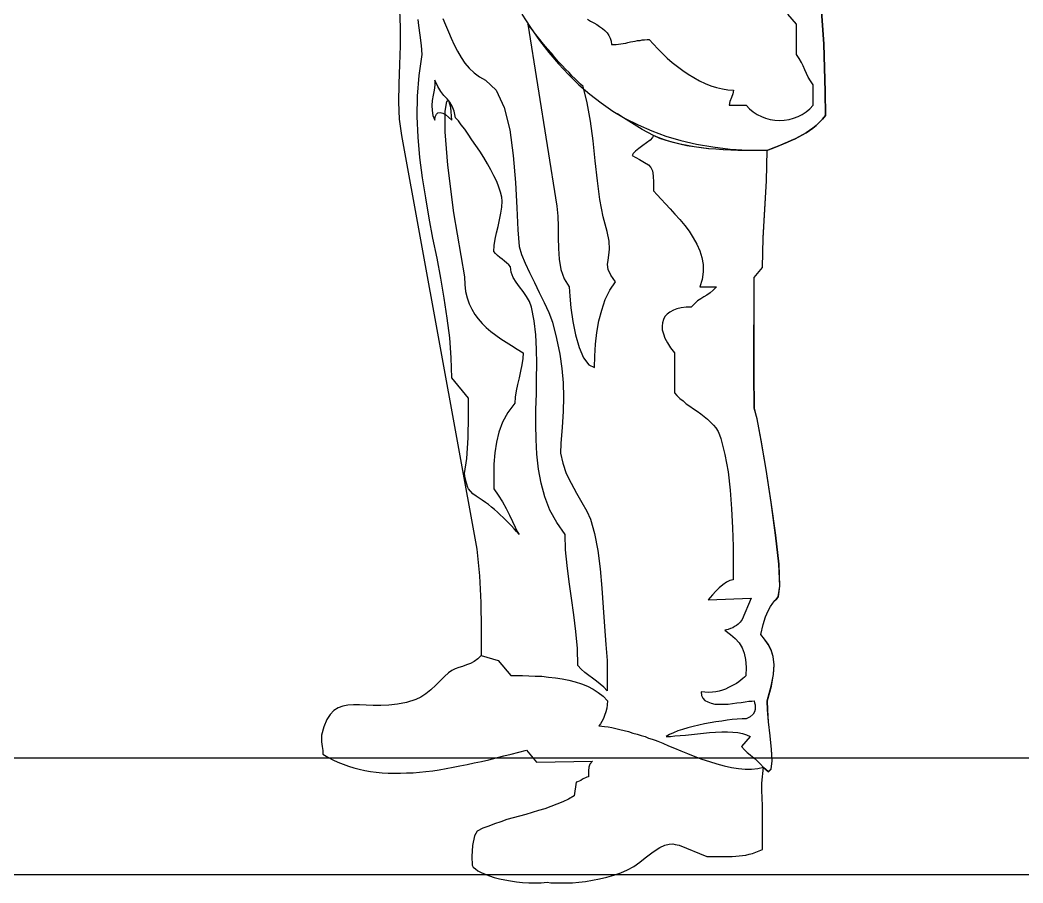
# Model space of a CAD drawing. Extents: x 500 to 638, y 181 to 267.
# Drawn here: x 622.702 to 623.562, y 203.068 to 203.808 of the extents above; entities that cross this region are included whole.
import ezdxf

# ---------------------------------------------------------------- set-up
doc = ezdxf.new("R2010")
doc.units = 0
doc.header["$LTSCALE"] = 7
doc.layers.add('ACESSÓRIO', color=2, linetype='CONTINUOUS')
doc.layers.add('ALVENARIA', color=7, linetype='CONTINUOUS')

msp = doc.modelspace()

# ---------------------------------------------------------------- linework, layer by layer
at = {"layer": 'ACESSÓRIO'}
for p, q in [((623.39015, 203.80776), (623.38879, 203.82779)), ((623.38879, 203.82779), (623.39015, 203.80776)), ((623.02782, 203.81689), (623.02841, 203.80192)), ((623.04435, 203.80348), (623.04377, 203.80873)), ((623.06477, 203.8097), (623.0671, 203.80406)), ((623.13265, 203.8132), (623.14004, 203.80172)), ((623.18886, 203.80892), (623.19158, 203.80737)), ((623.19158, 203.80737), (623.1943, 203.80581)), ((623.36818, 203.80464), (623.36078, 203.8132)), ((623.39151, 203.78753), (623.39015, 203.80776)), ((623.39015, 203.80776), (623.39151, 203.78753)), ((623.02841, 203.80192), (623.02821, 203.78616)), ((623.04552, 203.79531), (623.04435, 203.80348)), ((623.0671, 203.80406), (623.06964, 203.79823)), ((623.1379, 203.80484), (623.1626, 203.64866)), ((623.1412, 203.80036), (623.1379, 203.80484)), ((623.14004, 203.80172), (623.14782, 203.79083)), ((623.14471, 203.79589), (623.1412, 203.80036)), ((623.1943, 203.80581), (623.19683, 203.80445)), ((623.19683, 203.80445), (623.19936, 203.8027)), ((623.19936, 203.8027), (623.20169, 203.80114)), ((623.20169, 203.80114), (623.20383, 203.7992)), ((623.20383, 203.7992), (623.20578, 203.79725)), ((623.36818, 203.77858), (623.36818, 203.80464)), ((623.04668, 203.78636), (623.04552, 203.79531)), ((623.06964, 203.79823), (623.07216, 203.79259)), ((623.07216, 203.79259), (623.07469, 203.78694)), ((623.14802, 203.79161), (623.14471, 203.79589)), ((623.14782, 203.79083), (623.15579, 203.78052)), ((623.15132, 203.78753), (623.14802, 203.79161)), ((623.20578, 203.79725), (623.20733, 203.79511)), ((623.20733, 203.79511), (623.2085, 203.79278)), ((623.2085, 203.79278), (623.20928, 203.79005)), ((623.20928, 203.79005), (623.20947, 203.78714)), ((623.22776, 203.78986), (623.22989, 203.79025)), ((623.22989, 203.79025), (623.23184, 203.79064)), ((623.23184, 203.79064), (623.23398, 203.79083)), ((623.23398, 203.79083), (623.23592, 203.79122)), ((623.23592, 203.79122), (623.23787, 203.79141)), ((623.23787, 203.79141), (623.24001, 203.79161)), ((623.24001, 203.79161), (623.24195, 203.79161)), ((623.24195, 203.79161), (623.24545, 203.78753)), ((623.02821, 203.78616), (623.02763, 203.77002)), ((623.04727, 203.77858), (623.04668, 203.78636)), ((623.07469, 203.78694), (623.07741, 203.78149)), ((623.07741, 203.78149), (623.08052, 203.77624)), ((623.15463, 203.78345), (623.15132, 203.78753)), ((623.15794, 203.77975), (623.15463, 203.78345)), ((623.20947, 203.78714), (623.21141, 203.78714)), ((623.21141, 203.78714), (623.21356, 203.78733)), ((623.21356, 203.78733), (623.2155, 203.78753)), ((623.2155, 203.78753), (623.21764, 203.78792)), ((623.21764, 203.78792), (623.21959, 203.78811)), ((623.21959, 203.78811), (623.22172, 203.7885)), ((623.22172, 203.7885), (623.22367, 203.78889)), ((623.22367, 203.78889), (623.22581, 203.78947)), ((623.22581, 203.78947), (623.22776, 203.78986)), ((623.24545, 203.78753), (623.24915, 203.78345)), ((623.24915, 203.78345), (623.25324, 203.77955)), ((623.39229, 203.7673), (623.39151, 203.78753)), ((623.39151, 203.78753), (623.39229, 203.7673)), ((623.04455, 203.76069), (623.04727, 203.77858)), ((623.08052, 203.77624), (623.08383, 203.77138)), ((623.15579, 203.78052), (623.16396, 203.7706)), ((623.16104, 203.77605), (623.15794, 203.77975)), ((623.16416, 203.77255), (623.16104, 203.77605)), ((623.25324, 203.77955), (623.25732, 203.77566)), ((623.25732, 203.77566), (623.26159, 203.77197)), ((623.37051, 203.77527), (623.36818, 203.77858)), ((623.37246, 203.77197), (623.37051, 203.77527)), ((623.02763, 203.77002), (623.02704, 203.75369)), ((623.08383, 203.77138), (623.08753, 203.76691)), ((623.08753, 203.76691), (623.09161, 203.76302)), ((623.16396, 203.7706), (623.17252, 203.76146)), ((623.16727, 203.76925), (623.16416, 203.77255)), ((623.17018, 203.76613), (623.16727, 203.76925)), ((623.17311, 203.76322), (623.17018, 203.76613)), ((623.26159, 203.77197), (623.26607, 203.76828)), ((623.26607, 203.76828), (623.27073, 203.76497)), ((623.27073, 203.76497), (623.2754, 203.76185)), ((623.37401, 203.76886), (623.37246, 203.77197)), ((623.37537, 203.76555), (623.37401, 203.76886)), ((623.37673, 203.76244), (623.37537, 203.76555)), ((623.39288, 203.74688), (623.39229, 203.7673)), ((623.39229, 203.7673), (623.39288, 203.74688)), ((623.04319, 203.74299), (623.04455, 203.76069)), ((623.05816, 203.75679), (623.05797, 203.75252)), ((623.06049, 203.75115), (623.05816, 203.75679)), ((623.09161, 203.76302), (623.09628, 203.75952)), ((623.09628, 203.75952), (623.10133, 203.75679)), ((623.10133, 203.75679), (623.11067, 203.74824)), ((623.17252, 203.76146), (623.18146, 203.75272)), ((623.17563, 203.7603), (623.17311, 203.76322)), ((623.17836, 203.75777), (623.17563, 203.7603)), ((623.18069, 203.75543), (623.17836, 203.75777)), ((623.2754, 203.76185), (623.28007, 203.75894)), ((623.28007, 203.75894), (623.28493, 203.75621)), ((623.28493, 203.75621), (623.2898, 203.75388)), ((623.37829, 203.75913), (623.37673, 203.76244)), ((623.38023, 203.75602), (623.37829, 203.75913)), ((623.38257, 203.75272), (623.38023, 203.75602)), ((623.02704, 203.75369), (623.02684, 203.73794)), ((623.05738, 203.74824), (623.0566, 203.74377)), ((623.05797, 203.75252), (623.05738, 203.74824)), ((623.06322, 203.74707), (623.06049, 203.75115)), ((623.06574, 203.74357), (623.06322, 203.74707)), ((623.11067, 203.74824), (623.11748, 203.73327)), ((623.18303, 203.7533), (623.18069, 203.75543)), ((623.18146, 203.75272), (623.1908, 203.74455)), ((623.18516, 203.75135), (623.18303, 203.7533)), ((623.18516, 203.75135), (623.18516, 203.75135)), ((623.18866, 203.73735), (623.18516, 203.75135)), ((623.2898, 203.75388), (623.29466, 203.75193)), ((623.29466, 203.75193), (623.29952, 203.75038)), ((623.29952, 203.75038), (623.30458, 203.74921)), ((623.30458, 203.74921), (623.30925, 203.74844)), ((623.30925, 203.74844), (623.31411, 203.74824)), ((623.31411, 203.74824), (623.31353, 203.74493)), ((623.38257, 203.73521), (623.38257, 203.75272)), ((623.04299, 203.72548), (623.04319, 203.74299)), ((623.05582, 203.73929), (623.05544, 203.73501)), ((623.0566, 203.74377), (623.05582, 203.73929)), ((623.06847, 203.74065), (623.06574, 203.74357)), ((623.06789, 203.73852), (623.06652, 203.73015)), ((623.07002, 203.7391), (623.06789, 203.73852)), ((623.0708, 203.73774), (623.06847, 203.74065)), ((623.07177, 203.73327), (623.07002, 203.7391)), ((623.1908, 203.74455), (623.20052, 203.73715)), ((623.31099, 203.73852), (623.31041, 203.73521)), ((623.31236, 203.74182), (623.31099, 203.73852)), ((623.31353, 203.74493), (623.31236, 203.74182)), ((623.39307, 203.72626), (623.39288, 203.74688)), ((623.39288, 203.74688), (623.39307, 203.72626)), ((623.02684, 203.73794), (623.02743, 203.72315)), ((623.05544, 203.73501), (623.05563, 203.73073)), ((623.05563, 203.73073), (623.05641, 203.72645)), ((623.06652, 203.73015), (623.06652, 203.71245)), ((623.07294, 203.73443), (623.0708, 203.73774)), ((623.07255, 203.72237), (623.07177, 203.73327)), ((623.07469, 203.73015), (623.07294, 203.73443)), ((623.07586, 203.72451), (623.07469, 203.73015)), ((623.11748, 203.73327), (623.12234, 203.71401)), ((623.19138, 203.72159), (623.18866, 203.73735)), ((623.20052, 203.73715), (623.21064, 203.73015)), ((623.21064, 203.73015), (623.22133, 203.72393)), ((623.31041, 203.73521), (623.325, 203.73521)), ((623.325, 203.73521), (623.32792, 203.7321)), ((623.32792, 203.7321), (623.33103, 203.72957)), ((623.37653, 203.72957), (623.37965, 203.7321)), ((623.37965, 203.7321), (623.38257, 203.73521)), ((623.02743, 203.72315), (623.02938, 203.70934)), ((623.04377, 203.70779), (623.04299, 203.72548)), ((623.05641, 203.72645), (623.05816, 203.72237)), ((623.05816, 203.72237), (623.05836, 203.72529)), ((623.05836, 203.72529), (623.05933, 203.72743)), ((623.05933, 203.72743), (623.06069, 203.7286)), ((623.06069, 203.7286), (623.06263, 203.72899)), ((623.06263, 203.72899), (623.06497, 203.72841)), ((623.06497, 203.72841), (623.0673, 203.72723)), ((623.0673, 203.72723), (623.06983, 203.7251)), ((623.06983, 203.7251), (623.07255, 203.72237)), ((623.0782, 203.72179), (623.07586, 203.72451)), ((623.08072, 203.71849), (623.0782, 203.72179)), ((623.19372, 203.70467), (623.19138, 203.72159)), ((623.21472, 203.72782), (623.21472, 203.72782)), ((623.21745, 203.72587), (623.21472, 203.72782)), ((623.22658, 203.72004), (623.21745, 203.72587)), ((623.22133, 203.72393), (623.23242, 203.71829)), ((623.33103, 203.72957), (623.33434, 203.72723)), ((623.33434, 203.72723), (623.33803, 203.72548)), ((623.33803, 203.72548), (623.34172, 203.72412)), ((623.34172, 203.72412), (623.34561, 203.72296)), ((623.34561, 203.72296), (623.3497, 203.72237)), ((623.3497, 203.72237), (623.35379, 203.72218)), ((623.35379, 203.72218), (623.35768, 203.72237)), ((623.35768, 203.72237), (623.36175, 203.72296)), ((623.36175, 203.72296), (623.36565, 203.72412)), ((623.36565, 203.72412), (623.36954, 203.72548)), ((623.36954, 203.72548), (623.37304, 203.72723)), ((623.37304, 203.72723), (623.37653, 203.72957)), ((623.38763, 203.72043), (623.39035, 203.72315)), ((623.39035, 203.72315), (623.38763, 203.72043)), ((623.39035, 203.72315), (623.39307, 203.72626)), ((623.39307, 203.72626), (623.39035, 203.72315)), ((623.08364, 203.71459), (623.08072, 203.71849)), ((623.08675, 203.71031), (623.08364, 203.71459)), ((623.12234, 203.71401), (623.12526, 203.69203)), ((623.23592, 203.7144), (623.22658, 203.72004)), ((623.23242, 203.71829), (623.24409, 203.71324)), ((623.24565, 203.70934), (623.23592, 203.7144)), ((623.24409, 203.71324), (623.25615, 203.70876)), ((623.37634, 203.71148), (623.37926, 203.71343)), ((623.37926, 203.71343), (623.37634, 203.71148)), ((623.37926, 203.71343), (623.38218, 203.71556)), ((623.38218, 203.71556), (623.37926, 203.71343)), ((623.38218, 203.71556), (623.3849, 203.7179)), ((623.3849, 203.7179), (623.38218, 203.71556)), ((623.3849, 203.7179), (623.38763, 203.72043)), ((623.38763, 203.72043), (623.3849, 203.7179)), ((623.02938, 203.70934), (623.09414, 203.3544)), ((623.04513, 203.69048), (623.04377, 203.70779)), ((623.06652, 203.71245), (623.06886, 203.68367)), ((623.08986, 203.70565), (623.08675, 203.71031)), ((623.09317, 203.70078), (623.08986, 203.70565)), ((623.19547, 203.68756), (623.19372, 203.70467)), ((623.24254, 203.70526), (623.23962, 203.70293)), ((623.24468, 203.7074), (623.24254, 203.70526)), ((623.24545, 203.70915), (623.24468, 203.7074)), ((623.2509, 203.70681), (623.24545, 203.70915)), ((623.25109, 203.70701), (623.24565, 203.70934)), ((623.25654, 203.70487), (623.2509, 203.70681)), ((623.25673, 203.70506), (623.25109, 203.70701)), ((623.25615, 203.70876), (623.26899, 203.70506)), ((623.26237, 203.70312), (623.25654, 203.70487)), ((623.26257, 203.70332), (623.25673, 203.70506)), ((623.26899, 203.70506), (623.28241, 203.70195)), ((623.36039, 203.70351), (623.3637, 203.70487)), ((623.3637, 203.70487), (623.36059, 203.70351)), ((623.3637, 203.70487), (623.36701, 203.70642)), ((623.36701, 203.70642), (623.3637, 203.70487)), ((623.36701, 203.70642), (623.37012, 203.70798)), ((623.37012, 203.70798), (623.36701, 203.70642)), ((623.37012, 203.70798), (623.37324, 203.70973)), ((623.37324, 203.70973), (623.37012, 203.70798)), ((623.37324, 203.70973), (623.37634, 203.71148)), ((623.37634, 203.71148), (623.37324, 203.70973)), ((623.09667, 203.69573), (623.09317, 203.70078)), ((623.09997, 203.69048), (623.09667, 203.69573)), ((623.23009, 203.69592), (623.22815, 203.69379)), ((623.23301, 203.69807), (623.23009, 203.69592)), ((623.23631, 203.70059), (623.23301, 203.69807)), ((623.23962, 203.70293), (623.23631, 203.70059)), ((623.26821, 203.70175), (623.26237, 203.70312)), ((623.26841, 203.70175), (623.26257, 203.70332)), ((623.27424, 203.70039), (623.26821, 203.70175)), ((623.27443, 203.70059), (623.26841, 203.70175)), ((623.28046, 203.69942), (623.27424, 203.70039)), ((623.28046, 203.69942), (623.27443, 203.70059)), ((623.28649, 203.69865), (623.28046, 203.69942)), ((623.28668, 203.69865), (623.28046, 203.69942)), ((623.28241, 203.70195), (623.29641, 203.69942)), ((623.29272, 203.69787), (623.28649, 203.69865)), ((623.29291, 203.69787), (623.28668, 203.69865)), ((623.29913, 203.69748), (623.29272, 203.69787)), ((623.29913, 203.69748), (623.29291, 203.69787)), ((623.29641, 203.69942), (623.31119, 203.69767)), ((623.30535, 203.69689), (623.29913, 203.69748)), ((623.30555, 203.69709), (623.29913, 203.69748)), ((623.31177, 203.6967), (623.30535, 203.69689)), ((623.31177, 203.6967), (623.30555, 203.69709)), ((623.31119, 203.69767), (623.32655, 203.6967)), ((623.318, 203.6965), (623.31177, 203.6967)), ((623.31819, 203.6965), (623.31177, 203.6967)), ((623.32422, 203.69631), (623.318, 203.6965)), ((623.32442, 203.69631), (623.31819, 203.6965)), ((623.33064, 203.69631), (623.32422, 203.69631)), ((623.33064, 203.69631), (623.32442, 203.69631)), ((623.32655, 203.6967), (623.3427, 203.69631)), ((623.33666, 203.69631), (623.33064, 203.69631)), ((623.33686, 203.69631), (623.33064, 203.69631)), ((623.3429, 203.69631), (623.33666, 203.69631)), ((623.3429, 203.69631), (623.33686, 203.69631)), ((623.34231, 203.67044), (623.3429, 203.69631)), ((623.34231, 203.67044), (623.3429, 203.69631)), ((623.34231, 203.67044), (623.3429, 203.69631)), ((623.3427, 203.69631), (623.34639, 203.69787)), ((623.34658, 203.69787), (623.3429, 203.69631)), ((623.3429, 203.69631), (623.3429, 203.69631)), ((623.3429, 203.69631), (623.3429, 203.69631)), ((623.3429, 203.69631), (623.3429, 203.69631)), ((623.34639, 203.69787), (623.35009, 203.69923)), ((623.35009, 203.69923), (623.34658, 203.69787)), ((623.35009, 203.69923), (623.35359, 203.70059)), ((623.35379, 203.70059), (623.35009, 203.69923)), ((623.35359, 203.70059), (623.35709, 203.70214)), ((623.35709, 203.70214), (623.35379, 203.70059)), ((623.35709, 203.70214), (623.36039, 203.70351)), ((623.36059, 203.70351), (623.35709, 203.70214)), ((623.04746, 203.67298), (623.04513, 203.69048)), ((623.10309, 203.68503), (623.09997, 203.69048)), ((623.12526, 203.69203), (623.1272, 203.66908)), ((623.19741, 203.67044), (623.19547, 203.68756)), ((623.22815, 203.69379), (623.22737, 203.69203)), ((623.22737, 203.69203), (623.2334, 203.68873)), ((623.2334, 203.68873), (623.23787, 203.6862)), ((623.06886, 203.68367), (623.07411, 203.64283)), ((623.106, 203.67978), (623.10309, 203.68503)), ((623.10873, 203.67472), (623.106, 203.67978)), ((623.23787, 203.6862), (623.24117, 203.68406)), ((623.24117, 203.68406), (623.24332, 203.68172)), ((623.24332, 203.68172), (623.24468, 203.67881)), ((623.24468, 203.67881), (623.24526, 203.67472)), ((623.05019, 203.65566), (623.04746, 203.67298)), ((623.11106, 203.66967), (623.10873, 203.67472)), ((623.11301, 203.665), (623.11106, 203.66967)), ((623.19955, 203.6543), (623.19741, 203.67044)), ((623.24526, 203.67472), (623.24565, 203.66908)), ((623.34094, 203.64574), (623.34231, 203.67044)), ((623.34094, 203.64594), (623.34231, 203.67044)), ((623.34094, 203.64594), (623.34231, 203.67044)), ((623.11437, 203.66052), (623.11301, 203.665)), ((623.1272, 203.66908), (623.12837, 203.6473)), ((623.24565, 203.66908), (623.24565, 203.66169)), ((623.24565, 203.66169), (623.24857, 203.65839)), ((623.0533, 203.63836), (623.05019, 203.65566)), ((623.11534, 203.65644), (623.11437, 203.66052)), ((623.11573, 203.65294), (623.11534, 203.65644)), ((623.11534, 203.64789), (623.11573, 203.65294)), ((623.20228, 203.63952), (623.19955, 203.6543)), ((623.24857, 203.65839), (623.25206, 203.65469)), ((623.25206, 203.65469), (623.25576, 203.65061)), ((623.11456, 203.64263), (623.11534, 203.64789)), ((623.12837, 203.6473), (623.12915, 203.62844)), ((623.1626, 203.64866), (623.16338, 203.6401)), ((623.25576, 203.65061), (623.25984, 203.64632)), ((623.25984, 203.64632), (623.26393, 203.64185)), ((623.33959, 203.62143), (623.34094, 203.64594)), ((623.33959, 203.62143), (623.34094, 203.64594)), ((623.33959, 203.62124), (623.34094, 203.64574)), ((623.05641, 203.62124), (623.0533, 203.63836)), ((623.07411, 203.64283), (623.08345, 203.58798)), ((623.11223, 203.63135), (623.1134, 203.63699)), ((623.1134, 203.63699), (623.11456, 203.64263)), ((623.16338, 203.6401), (623.16377, 203.63116)), ((623.20578, 203.62688), (623.20228, 203.63952)), ((623.26393, 203.64185), (623.26821, 203.63719)), ((623.26821, 203.63719), (623.27229, 203.63213)), ((623.11086, 203.62571), (623.11223, 203.63135)), ((623.12915, 203.62844), (623.13031, 203.61404)), ((623.16377, 203.63116), (623.16377, 203.62182)), ((623.20753, 203.61852), (623.20578, 203.62688)), ((623.27229, 203.63213), (623.27618, 203.62707)), ((623.27618, 203.62707), (623.27968, 203.62162)), ((623.05991, 203.60393), (623.05641, 203.62124)), ((623.10892, 203.61482), (623.1097, 203.62027)), ((623.1097, 203.62027), (623.11086, 203.62571)), ((623.16377, 203.62182), (623.16396, 203.61229)), ((623.20772, 203.6119), (623.20753, 203.61852)), ((623.27968, 203.62162), (623.2828, 203.61618)), ((623.339, 203.59615), (623.33959, 203.62143)), ((623.339, 203.59615), (623.33959, 203.62143)), ((623.339, 203.59615), (623.33959, 203.62124)), ((623.10854, 203.60976), (623.10892, 203.61482)), ((623.11009, 203.60802), (623.10854, 203.60976)), ((623.13031, 203.61404), (623.13226, 203.60723)), ((623.16396, 203.61229), (623.16455, 203.60315)), ((623.20733, 203.60665), (623.20772, 203.6119)), ((623.2828, 203.61618), (623.28513, 203.61035)), ((623.28513, 203.61035), (623.28707, 203.60451)), ((623.06303, 203.58681), (623.05991, 203.60393)), ((623.11184, 203.60645), (623.11009, 203.60802)), ((623.11379, 203.60471), (623.11184, 203.60645)), ((623.11573, 203.60315), (623.11379, 203.60471)), ((623.11768, 203.60159), (623.11573, 203.60315)), ((623.11962, 203.60004), (623.11768, 203.60159)), ((623.13226, 203.60723), (623.13537, 203.59965)), ((623.16455, 203.60315), (623.1661, 203.5944)), ((623.20616, 203.59849), (623.20655, 203.60237)), ((623.20655, 203.60237), (623.20733, 203.60665)), ((623.28707, 203.60451), (623.28805, 203.59849)), ((623.12137, 203.59829), (623.11962, 203.60004)), ((623.12293, 203.59673), (623.12137, 203.59829)), ((623.12351, 203.59206), (623.12293, 203.59673)), ((623.13537, 203.59965), (623.13907, 203.59167)), ((623.1661, 203.5944), (623.16883, 203.58642)), ((623.20675, 203.59421), (623.20616, 203.59849)), ((623.20889, 203.58954), (623.20675, 203.59421)), ((623.28824, 203.59226), (623.28727, 203.58584)), ((623.28805, 203.59849), (623.28824, 203.59226)), ((623.332, 203.5874), (623.339, 203.59615)), ((623.332, 203.5874), (623.339, 203.59615)), ((623.332, 203.5874), (623.339, 203.59615)), ((623.06613, 203.5697), (623.06303, 203.58681)), ((623.08345, 203.58798), (623.08364, 203.58156)), ((623.12526, 203.58759), (623.12351, 203.59206)), ((623.12779, 203.58351), (623.12526, 203.58759)), ((623.13907, 203.59167), (623.14335, 203.58332)), ((623.16883, 203.58642), (623.1733, 203.57942)), ((623.20811, 203.5767), (623.21298, 203.5837)), ((623.21298, 203.5837), (623.20889, 203.58954)), ((623.28727, 203.58584), (623.28513, 203.57942)), ((623.3318, 203.56094), (623.332, 203.5874)), ((623.3318, 203.56114), (623.332, 203.5874)), ((623.3318, 203.56114), (623.332, 203.5874)), ((623.08364, 203.58156), (623.08442, 203.57553)), ((623.08442, 203.57553), (623.08578, 203.57009)), ((623.1307, 203.57942), (623.12779, 203.58351)), ((623.13382, 203.57534), (623.1307, 203.57942)), ((623.13673, 203.57106), (623.13382, 203.57534)), ((623.14335, 203.58332), (623.14763, 203.57456)), ((623.1733, 203.57942), (623.17369, 203.57145)), ((623.20422, 203.56853), (623.20811, 203.5767)), ((623.28513, 203.57942), (623.29952, 203.57942)), ((623.2968, 203.5765), (623.29408, 203.57437)), ((623.29952, 203.57942), (623.2968, 203.5765)), ((623.06866, 203.55258), (623.06613, 203.5697)), ((623.08578, 203.57009), (623.08753, 203.56503)), ((623.13926, 203.56678), (623.13673, 203.57106)), ((623.14101, 203.56211), (623.13926, 203.56678)), ((623.14763, 203.57456), (623.1519, 203.566)), ((623.17369, 203.57145), (623.17466, 203.56133)), ((623.20111, 203.55959), (623.20422, 203.56853)), ((623.28338, 203.56736), (623.28065, 203.56503)), ((623.2861, 203.56912), (623.28338, 203.56736)), ((623.28883, 203.57086), (623.2861, 203.56912)), ((623.29135, 203.57242), (623.28883, 203.57086)), ((623.29408, 203.57437), (623.29135, 203.57242)), ((623.08753, 203.56503), (623.08967, 203.56036)), ((623.08967, 203.56036), (623.09239, 203.55589)), ((623.14315, 203.55044), (623.14101, 203.56211)), ((623.1519, 203.566), (623.15579, 203.55745)), ((623.17466, 203.56133), (623.17641, 203.54986)), ((623.19878, 203.55025), (623.20111, 203.55959)), ((623.25965, 203.55784), (623.25732, 203.55608)), ((623.26257, 203.55939), (623.25965, 203.55784)), ((623.26568, 203.56056), (623.26257, 203.55939)), ((623.26938, 203.56133), (623.26568, 203.56056)), ((623.27346, 203.56192), (623.26938, 203.56133)), ((623.27794, 203.56211), (623.27346, 203.56192)), ((623.28065, 203.56503), (623.27794, 203.56211)), ((623.33161, 203.53353), (623.3318, 203.56094)), ((623.3318, 203.53372), (623.3318, 203.56114)), ((623.3318, 203.53372), (623.3318, 203.56114)), ((623.0708, 203.53566), (623.06866, 203.55258)), ((623.09239, 203.55589), (623.09531, 203.552)), ((623.09531, 203.552), (623.09862, 203.54811)), ((623.14471, 203.53839), (623.14315, 203.55044)), ((623.15579, 203.55745), (623.15891, 203.54908)), ((623.17641, 203.54986), (623.17875, 203.53839)), ((623.19702, 203.54033), (623.19878, 203.55025)), ((623.25401, 203.55141), (623.25324, 203.5487)), ((623.25537, 203.55395), (623.25401, 203.55141)), ((623.25732, 203.55608), (623.25537, 203.55395)), ((623.09862, 203.54811), (623.10211, 203.54461)), ((623.10211, 203.54461), (623.106, 203.5413)), ((623.106, 203.5413), (623.11028, 203.538)), ((623.15891, 203.54908), (623.16241, 203.53508)), ((623.25324, 203.5487), (623.25285, 203.54578)), ((623.25285, 203.54578), (623.25304, 203.54267)), ((623.25304, 203.54267), (623.25401, 203.53917)), ((623.07216, 203.51855), (623.0708, 203.53566)), ((623.11028, 203.538), (623.11456, 203.53489)), ((623.11456, 203.53489), (623.11923, 203.53196)), ((623.11923, 203.53196), (623.1239, 203.52905)), ((623.14529, 203.52613), (623.14471, 203.53839)), ((623.16241, 203.53508), (623.16513, 203.52185)), ((623.17875, 203.53839), (623.18185, 203.52749)), ((623.19586, 203.53022), (623.19702, 203.54033)), ((623.25401, 203.53917), (623.25537, 203.53547)), ((623.25537, 203.53547), (623.25751, 203.53158)), ((623.33161, 203.50513), (623.33161, 203.53353)), ((623.3318, 203.50513), (623.3318, 203.53372)), ((623.3318, 203.50513), (623.3318, 203.53372)), ((623.1239, 203.52905), (623.12876, 203.52594)), ((623.12876, 203.52594), (623.13382, 203.52302)), ((623.14548, 203.51349), (623.14529, 203.52613)), ((623.18185, 203.52749), (623.18555, 203.51855)), ((623.19527, 203.5201), (623.19586, 203.53022)), ((623.25751, 203.53158), (623.26023, 203.5273)), ((623.26023, 203.5273), (623.26354, 203.52302)), ((623.07255, 203.50143), (623.07216, 203.51855)), ((623.13343, 203.51797), (623.13265, 203.51271)), ((623.13382, 203.52302), (623.13343, 203.51797)), ((623.16513, 203.52185), (623.16688, 203.50941)), ((623.18555, 203.51855), (623.19002, 203.51252)), ((623.19508, 203.51018), (623.19527, 203.5201)), ((623.26354, 203.52302), (623.26354, 203.4886)), ((623.13148, 203.50707), (623.13031, 203.50143)), ((623.13265, 203.51271), (623.13148, 203.50707)), ((623.14529, 203.50046), (623.14548, 203.51349)), ((623.16688, 203.50941), (623.16805, 203.49715)), ((623.19002, 203.51252), (623.19508, 203.51018)), ((623.08694, 203.48413), (623.07255, 203.50143)), ((623.13031, 203.50143), (623.12896, 203.49579)), ((623.1451, 203.48763), (623.14529, 203.50046)), ((623.332, 203.47537), (623.33161, 203.50513)), ((623.3322, 203.47557), (623.3318, 203.50513)), ((623.3322, 203.47557), (623.3318, 203.50513)), ((623.12779, 203.49035), (623.12701, 203.4849)), ((623.12896, 203.49579), (623.12779, 203.49035)), ((623.16805, 203.49715), (623.16824, 203.4849)), ((623.08694, 203.46857), (623.08694, 203.48413)), ((623.12701, 203.4849), (623.12662, 203.47985)), ((623.14471, 203.4744), (623.1451, 203.48763)), ((623.16824, 203.4849), (623.16805, 203.47245)), ((623.26354, 203.4886), (623.26568, 203.48626)), ((623.26568, 203.48626), (623.26821, 203.48374)), ((623.26821, 203.48374), (623.27093, 203.48159)), ((623.27093, 203.48159), (623.27366, 203.47926)), ((623.12662, 203.47985), (623.12059, 203.47167)), ((623.14471, 203.46156), (623.14471, 203.4744)), ((623.16805, 203.47245), (623.16727, 203.45923)), ((623.27366, 203.47926), (623.27676, 203.47712)), ((623.27676, 203.47712), (623.27988, 203.47498)), ((623.27988, 203.47498), (623.28299, 203.47285)), ((623.28299, 203.47285), (623.2861, 203.47051)), ((623.33434, 203.46642), (623.332, 203.47537)), ((623.33434, 203.46642), (623.3322, 203.47557)), ((623.33434, 203.46642), (623.3322, 203.47557)), ((623.08655, 203.45009), (623.08694, 203.46857)), ((623.11612, 203.46351), (623.11301, 203.45495)), ((623.12059, 203.47167), (623.11612, 203.46351)), ((623.2861, 203.47051), (623.28902, 203.46837)), ((623.28902, 203.46837), (623.29193, 203.46603)), ((623.29193, 203.46603), (623.29446, 203.46351)), ((623.29446, 203.46351), (623.29699, 203.46098)), ((623.33784, 203.44776), (623.33434, 203.46642)), ((623.33784, 203.44795), (623.33434, 203.46642)), ((623.33784, 203.44795), (623.33434, 203.46642)), ((623.11301, 203.45495), (623.11086, 203.4462)), ((623.1449, 203.44854), (623.14471, 203.46156)), ((623.16727, 203.45923), (623.1661, 203.44523)), ((623.29699, 203.46098), (623.29913, 203.45845)), ((623.29913, 203.45845), (623.30088, 203.45553)), ((623.30088, 203.45553), (623.30224, 203.45262)), ((623.08539, 203.43239), (623.08655, 203.45009)), ((623.11086, 203.4462), (623.10951, 203.43705)), ((623.14548, 203.43589), (623.1449, 203.44854)), ((623.30224, 203.45262), (623.30322, 203.44951)), ((623.30322, 203.44951), (623.30671, 203.43569)), ((623.34211, 203.42286), (623.33784, 203.44795)), ((623.34211, 203.42286), (623.33784, 203.44795)), ((623.34211, 203.42286), (623.33784, 203.44776)), ((623.1661, 203.44523), (623.1659, 203.43686)), ((623.08345, 203.41936), (623.08539, 203.43239)), ((623.10951, 203.43705), (623.10873, 203.42733)), ((623.14684, 203.42325), (623.14548, 203.43589)), ((623.1659, 203.43686), (623.16766, 203.42831)), ((623.30671, 203.43569), (623.30944, 203.42091)), ((623.10873, 203.42733), (623.10854, 203.41722)), ((623.14918, 203.41119), (623.14684, 203.42325)), ((623.16766, 203.42831), (623.17077, 203.41955)), ((623.30944, 203.42091), (623.31138, 203.40516)), ((623.34658, 203.39466), (623.34211, 203.42286)), ((623.34658, 203.39485), (623.34211, 203.42286)), ((623.34658, 203.39485), (623.34211, 203.42286)), ((623.08403, 203.41547), (623.08345, 203.41936)), ((623.08519, 203.41099), (623.08403, 203.41547)), ((623.10854, 203.41722), (623.10854, 203.40613)), ((623.17077, 203.41955), (623.17485, 203.41099)), ((623.08636, 203.40749), (623.08519, 203.41099)), ((623.08694, 203.40613), (623.08636, 203.40749)), ((623.09064, 203.40185), (623.08694, 203.40613)), ((623.10854, 203.40613), (623.11242, 203.40088)), ((623.15229, 203.39933), (623.14918, 203.41119)), ((623.17485, 203.41099), (623.17952, 203.40263)), ((623.31138, 203.40516), (623.31255, 203.38902)), ((623.09337, 203.4001), (623.09064, 203.40185)), ((623.09608, 203.39836), (623.09337, 203.4001)), ((623.09862, 203.3966), (623.09608, 203.39836)), ((623.10133, 203.39466), (623.09862, 203.3966)), ((623.10406, 203.39271), (623.10133, 203.39466)), ((623.11242, 203.40088), (623.11592, 203.39524)), ((623.11592, 203.39524), (623.11923, 203.38941)), ((623.15676, 203.38805), (623.15229, 203.39933)), ((623.17952, 203.40263), (623.184, 203.39466)), ((623.184, 203.39466), (623.18828, 203.38707)), ((623.35048, 203.36665), (623.34658, 203.39485)), ((623.35048, 203.36665), (623.34658, 203.39485)), ((623.35028, 203.36645), (623.34658, 203.39466)), ((623.10658, 203.39057), (623.10406, 203.39271)), ((623.10912, 203.38844), (623.10658, 203.39057)), ((623.11164, 203.38629), (623.10912, 203.38844)), ((623.11417, 203.38396), (623.11164, 203.38629)), ((623.11923, 203.38941), (623.12215, 203.38358)), ((623.1626, 203.37735), (623.15676, 203.38805)), ((623.18828, 203.38707), (623.19158, 203.38027)), ((623.31255, 203.38902), (623.31333, 203.37268)), ((623.1167, 203.38162), (623.11417, 203.38396)), ((623.11904, 203.3793), (623.1167, 203.38162)), ((623.12137, 203.37696), (623.11904, 203.3793)), ((623.12215, 203.38358), (623.12468, 203.37813)), ((623.12468, 203.37813), (623.12681, 203.37327)), ((623.1698, 203.36723), (623.1626, 203.37735)), ((623.19158, 203.38027), (623.19508, 203.36782)), ((623.1237, 203.37463), (623.12137, 203.37696)), ((623.12603, 203.37209), (623.1237, 203.37463)), ((623.12818, 203.36976), (623.12603, 203.37209)), ((623.12681, 203.37327), (623.12876, 203.36957)), ((623.13031, 203.36723), (623.12818, 203.36976)), ((623.12876, 203.36957), (623.13031, 203.36723)), ((623.31333, 203.37268), (623.31372, 203.35692)), ((623.17018, 203.35401), (623.1698, 203.36723)), ((623.19508, 203.36782), (623.19781, 203.35343)), ((623.35301, 203.34156), (623.35028, 203.36645)), ((623.3532, 203.34156), (623.35048, 203.36665)), ((623.3532, 203.34156), (623.35048, 203.36665)), ((623.09414, 203.3544), (623.09628, 203.33164)), ((623.17154, 203.34059), (623.17018, 203.35401)), ((623.19781, 203.35343), (623.19994, 203.33767)), ((623.31372, 203.35692), (623.31391, 203.34214)), ((623.1733, 203.32658), (623.17154, 203.34059)), ((623.19994, 203.33767), (623.2013, 203.32114)), ((623.31391, 203.34214), (623.31391, 203.32834)), ((623.35398, 203.3227), (623.35301, 203.34156)), ((623.35398, 203.32289), (623.3532, 203.34156)), ((623.35398, 203.32289), (623.3532, 203.34156)), ((623.09628, 203.33164), (623.09745, 203.30889)), ((623.17524, 203.31258), (623.1733, 203.32658)), ((623.30808, 203.3262), (623.30497, 203.32406)), ((623.31099, 203.32775), (623.30808, 203.3262)), ((623.31391, 203.32834), (623.31099, 203.32775)), ((623.2013, 203.32114), (623.20247, 203.30461)), ((623.29894, 203.31842), (623.29621, 203.3155)), ((623.30185, 203.32133), (623.29894, 203.31842)), ((623.30497, 203.32406), (623.30185, 203.32133)), ((623.35242, 203.31356), (623.35398, 203.3227)), ((623.35262, 203.31356), (623.35398, 203.32289)), ((623.35262, 203.31356), (623.35398, 203.32289)), ((623.09745, 203.30889), (623.09784, 203.28613)), ((623.17719, 203.2982), (623.17524, 203.31258)), ((623.29408, 203.31298), (623.29233, 203.31103)), ((623.29233, 203.31103), (623.32928, 203.31239)), ((623.29621, 203.3155), (623.29408, 203.31298)), ((623.32928, 203.31239), (623.32169, 203.29411)), ((623.34776, 203.30831), (623.34951, 203.31044)), ((623.34776, 203.30831), (623.34951, 203.31044)), ((623.34776, 203.30831), (623.34951, 203.31044)), ((623.34951, 203.31044), (623.35106, 203.312)), ((623.34951, 203.31044), (623.35125, 203.312)), ((623.34951, 203.31044), (623.35125, 203.312)), ((623.35106, 203.312), (623.35242, 203.31356)), ((623.35125, 203.312), (623.35262, 203.31356)), ((623.35125, 203.312), (623.35262, 203.31356)), ((623.20247, 203.30461), (623.20364, 203.28828)), ((623.34172, 203.29644), (623.34387, 203.3015)), ((623.34172, 203.29644), (623.34387, 203.3015)), ((623.34172, 203.29644), (623.34387, 203.3015)), ((623.34387, 203.3015), (623.34581, 203.30539)), ((623.34387, 203.3015), (623.346, 203.30539)), ((623.34387, 203.3015), (623.346, 203.30539)), ((623.34581, 203.30539), (623.34776, 203.30831)), ((623.346, 203.30539), (623.34776, 203.30831)), ((623.346, 203.30539), (623.34776, 203.30831)), ((623.17894, 203.2838), (623.17719, 203.2982)), ((623.31975, 203.29196), (623.31819, 203.29022)), ((623.32169, 203.29411), (623.31975, 203.29196)), ((623.33959, 203.28983), (623.34172, 203.29644)), ((623.33959, 203.28983), (623.34172, 203.29644)), ((623.33959, 203.28983), (623.34172, 203.29644)), ((623.09784, 203.28613), (623.09784, 203.26338)), ((623.1803, 203.26921), (623.17894, 203.2838)), ((623.20364, 203.28828), (623.20461, 203.27291)), ((623.30944, 203.28574), (623.30671, 203.28497)), ((623.30671, 203.28497), (623.31158, 203.28146)), ((623.31158, 203.28652), (623.30944, 203.28574)), ((623.31353, 203.2871), (623.31158, 203.28652)), ((623.31508, 203.28808), (623.31353, 203.2871)), ((623.31663, 203.28905), (623.31508, 203.28808)), ((623.31819, 203.29022), (623.31663, 203.28905)), ((623.33745, 203.28146), (623.33959, 203.28983)), ((623.33745, 203.28146), (623.33959, 203.28983)), ((623.33745, 203.28146), (623.33959, 203.28983)), ((623.31158, 203.28146), (623.31566, 203.27797)), ((623.31566, 203.27797), (623.31897, 203.27408)), ((623.31897, 203.27408), (623.32149, 203.26999)), ((623.34075, 203.27738), (623.33745, 203.28146)), ((623.34075, 203.27738), (623.33745, 203.28146)), ((623.34075, 203.27738), (623.33745, 203.28146)), ((623.34387, 203.27291), (623.34075, 203.27738)), ((623.34387, 203.27311), (623.34075, 203.27738)), ((623.34387, 203.27311), (623.34075, 203.27738)), ((623.18069, 203.25463), (623.1803, 203.26921)), ((623.20461, 203.27291), (623.20578, 203.2591)), ((623.32149, 203.26999), (623.32325, 203.26532)), ((623.34639, 203.26824), (623.34387, 203.27311)), ((623.34639, 203.26824), (623.34387, 203.27311)), ((623.34639, 203.26805), (623.34387, 203.27291)), ((623.34815, 203.2624), (623.34639, 203.26824)), ((623.34815, 203.2624), (623.34639, 203.26824)), ((623.34815, 203.2624), (623.34639, 203.26805)), ((623.0918, 203.25833), (623.0885, 203.25657)), ((623.09492, 203.26046), (623.0918, 203.25833)), ((623.09784, 203.26338), (623.09492, 203.26046)), ((623.09784, 203.26338), (623.09784, 203.26338)), ((623.09784, 203.26338), (623.11242, 203.2591)), ((623.11242, 203.2591), (623.12312, 203.24607)), ((623.20578, 203.2591), (623.20578, 203.23304)), ((623.32325, 203.26532), (623.32442, 203.25988)), ((623.32442, 203.25988), (623.325, 203.25346)), ((623.34892, 203.2554), (623.34815, 203.2624)), ((623.34892, 203.2556), (623.34815, 203.2624)), ((623.34892, 203.2556), (623.34815, 203.2624)), ((623.06964, 203.24841), (623.06633, 203.24529)), ((623.07255, 203.25054), (623.06964, 203.24841)), ((623.07547, 203.2519), (623.07255, 203.25054)), ((623.07858, 203.25307), (623.07547, 203.2519)), ((623.08188, 203.25405), (623.07858, 203.25307)), ((623.08519, 203.25521), (623.08188, 203.25405)), ((623.0885, 203.25657), (623.08519, 203.25521)), ((623.18361, 203.25151), (623.18069, 203.25463)), ((623.18671, 203.24879), (623.18361, 203.25151)), ((623.19002, 203.24626), (623.18671, 203.24879)), ((623.325, 203.25346), (623.3248, 203.24587)), ((623.34834, 203.24704), (623.34892, 203.2554)), ((623.34853, 203.24723), (623.34892, 203.2556)), ((623.34853, 203.24723), (623.34892, 203.2556)), ((623.06263, 203.24159), (623.05875, 203.2379)), ((623.06633, 203.24529), (623.06263, 203.24159)), ((623.12312, 203.24607), (623.12799, 203.24607)), ((623.12799, 203.24607), (623.13324, 203.24607)), ((623.13324, 203.24607), (623.13849, 203.24587)), ((623.13849, 203.24587), (623.14413, 203.24568)), ((623.14413, 203.24568), (623.14976, 203.24548)), ((623.14976, 203.24548), (623.1556, 203.2449)), ((623.1556, 203.2449), (623.16143, 203.24432)), ((623.16143, 203.24432), (623.16727, 203.24335)), ((623.16727, 203.24335), (623.17291, 203.24218)), ((623.17291, 203.24218), (623.17836, 203.24082)), ((623.17836, 203.24082), (623.1838, 203.23907)), ((623.19333, 203.24393), (623.19002, 203.24626)), ((623.19663, 203.2414), (623.19333, 203.24393)), ((623.19994, 203.23888), (623.19663, 203.2414)), ((623.31858, 203.24082), (623.31663, 203.23946)), ((623.32033, 203.24218), (623.31858, 203.24082)), ((623.32208, 203.24354), (623.32033, 203.24218)), ((623.32345, 203.24471), (623.32208, 203.24354)), ((623.3248, 203.24587), (623.32345, 203.24471)), ((623.34658, 203.23692), (623.34834, 203.24704)), ((623.34678, 203.23692), (623.34853, 203.24723)), ((623.34678, 203.23692), (623.34853, 203.24723)), ((623.05447, 203.23401), (623.05019, 203.23051)), ((623.05875, 203.2379), (623.05447, 203.23401)), ((623.1838, 203.23907), (623.18886, 203.23692)), ((623.18886, 203.23692), (623.19372, 203.2344)), ((623.19372, 203.2344), (623.1982, 203.23167)), ((623.1982, 203.23167), (623.20228, 203.22837)), ((623.20306, 203.23615), (623.19994, 203.23888)), ((623.20578, 203.23304), (623.20306, 203.23615)), ((623.28629, 203.23226), (623.28668, 203.22915)), ((623.2896, 203.23187), (623.28629, 203.23226)), ((623.29291, 203.23167), (623.2896, 203.23187)), ((623.29602, 203.23187), (623.29291, 203.23167)), ((623.29894, 203.23226), (623.29602, 203.23187)), ((623.30185, 203.23284), (623.29894, 203.23226)), ((623.30477, 203.23362), (623.30185, 203.23284)), ((623.3073, 203.2346), (623.30477, 203.23362)), ((623.30983, 203.23576), (623.3073, 203.2346)), ((623.31216, 203.23692), (623.30983, 203.23576)), ((623.3145, 203.2381), (623.31216, 203.23692)), ((623.31663, 203.23946), (623.3145, 203.2381)), ((623.34309, 203.22448), (623.34658, 203.23692)), ((623.34328, 203.22468), (623.34678, 203.23692)), ((623.34328, 203.22468), (623.34678, 203.23692)), ((623.03366, 203.22312), (623.02587, 203.22156)), ((623.04182, 203.22565), (623.03366, 203.22312)), ((623.0459, 203.22759), (623.04182, 203.22565)), ((623.05019, 203.23051), (623.0459, 203.22759)), ((623.20228, 203.22837), (623.20597, 203.22448)), ((623.20597, 203.22448), (623.20578, 203.22117)), ((623.28668, 203.22915), (623.28786, 203.22681)), ((623.28786, 203.22681), (623.2896, 203.22487)), ((623.2896, 203.22487), (623.29213, 203.22351)), ((623.29213, 203.22351), (623.29485, 203.22253)), ((623.29485, 203.22253), (623.29816, 203.22175)), ((623.31333, 203.22214), (623.31702, 203.22273)), ((623.31702, 203.22273), (623.32072, 203.22312)), ((623.32072, 203.22312), (623.32422, 203.22371)), ((623.32422, 203.22371), (623.32733, 203.22409)), ((623.32733, 203.22409), (623.32986, 203.22429)), ((623.32986, 203.22429), (623.332, 203.22448)), ((623.332, 203.22448), (623.3322, 203.22273)), ((623.3322, 203.22273), (623.33259, 203.22098)), ((623.34328, 203.21689), (623.34309, 203.22448)), ((623.34348, 203.21689), (623.34328, 203.22468)), ((623.34348, 203.21689), (623.34328, 203.22468)), ((622.97141, 203.21612), (622.96831, 203.21281)), ((622.97511, 203.21845), (622.97141, 203.21612)), ((622.9792, 203.22001), (622.97511, 203.21845)), ((622.98348, 203.22078), (622.9792, 203.22001)), ((622.98834, 203.22098), (622.98348, 203.22078)), ((622.9934, 203.22098), (622.98834, 203.22098)), ((622.99904, 203.22078), (622.9934, 203.22098)), ((623.00506, 203.2204), (622.99904, 203.22078)), ((623.01167, 203.2204), (623.00506, 203.2204)), ((623.01849, 203.22078), (623.01167, 203.2204)), ((623.02587, 203.22156), (623.01849, 203.22078)), ((623.20461, 203.21495), (623.20364, 203.21203)), ((623.20539, 203.21806), (623.20461, 203.21495)), ((623.20578, 203.22117), (623.20539, 203.21806)), ((623.29816, 203.22175), (623.30166, 203.22156)), ((623.30166, 203.22156), (623.30555, 203.22156)), ((623.30555, 203.22156), (623.30944, 203.22175)), ((623.30944, 203.22175), (623.31333, 203.22214)), ((623.3322, 203.21495), (623.33103, 203.21301)), ((623.33278, 203.21709), (623.3322, 203.21495)), ((623.33259, 203.22098), (623.33278, 203.21904)), ((623.33278, 203.21904), (623.33278, 203.21709)), ((623.34425, 203.20639), (623.34328, 203.21689)), ((623.34425, 203.20639), (623.34348, 203.21689)), ((623.34425, 203.20639), (623.34348, 203.21689)), ((622.96539, 203.20834), (622.96286, 203.20231)), ((622.96831, 203.21281), (622.96539, 203.20834)), ((623.2013, 203.20678), (623.20014, 203.20464)), ((623.20267, 203.20931), (623.2013, 203.20678)), ((623.20364, 203.21203), (623.20267, 203.20931)), ((623.29427, 203.20561), (623.28921, 203.20464)), ((623.29913, 203.20658), (623.29427, 203.20561)), ((623.304, 203.20717), (623.29913, 203.20658)), ((623.30866, 203.20775), (623.304, 203.20717)), ((623.31314, 203.20834), (623.30866, 203.20775)), ((623.31742, 203.20873), (623.31314, 203.20834)), ((623.32149, 203.20892), (623.31742, 203.20873)), ((623.325, 203.20892), (623.32149, 203.20892)), ((623.3285, 203.21086), (623.325, 203.20892)), ((623.33103, 203.21301), (623.3285, 203.21086)), ((623.34561, 203.19453), (623.34425, 203.20639)), ((623.34561, 203.19453), (623.34425, 203.20639)), ((623.34561, 203.19453), (623.34425, 203.20639)), ((622.96286, 203.20231), (622.96072, 203.19492)), ((623.20014, 203.20464), (623.19878, 203.20289)), ((623.19878, 203.20289), (623.20111, 203.2027)), ((623.20111, 203.2027), (623.20364, 203.2025)), ((623.20364, 203.2025), (623.20655, 203.20211)), ((623.20655, 203.20211), (623.20967, 203.20153)), ((623.20967, 203.20153), (623.21317, 203.20075)), ((623.21317, 203.20075), (623.21666, 203.19998)), ((623.21666, 203.19998), (623.22036, 203.199)), ((623.22036, 203.199), (623.22406, 203.19803)), ((623.22406, 203.19803), (623.22776, 203.19686)), ((623.22776, 203.19686), (623.23145, 203.19589)), ((623.26277, 203.19705), (623.25926, 203.1955)), ((623.26645, 203.19862), (623.26277, 203.19705)), ((623.27054, 203.19998), (623.26645, 203.19862)), ((623.27501, 203.20133), (623.27054, 203.19998)), ((623.27968, 203.2025), (623.27501, 203.20133)), ((623.28435, 203.20367), (623.27968, 203.2025)), ((623.28319, 203.19628), (623.28844, 203.19686)), ((623.28921, 203.20464), (623.28435, 203.20367)), ((623.28844, 203.19686), (623.29369, 203.19725)), ((623.29369, 203.19725), (623.29874, 203.19764)), ((623.29874, 203.19764), (623.304, 203.19784)), ((623.304, 203.19784), (623.30886, 203.19784)), ((623.30886, 203.19784), (623.31353, 203.19764)), ((623.31353, 203.19764), (623.31781, 203.19725)), ((623.31781, 203.19725), (623.32189, 203.19647)), ((622.96072, 203.19492), (622.96091, 203.18928)), ((622.96091, 203.18928), (622.9615, 203.18519)), ((623.23145, 203.19589), (623.23495, 203.19472)), ((623.23495, 203.19472), (623.23826, 203.19375)), ((623.23826, 203.19375), (623.24137, 203.19258)), ((623.24137, 203.19258), (623.24429, 203.19161)), ((623.24429, 203.19161), (623.24701, 203.19064)), ((623.24701, 203.19064), (623.24915, 203.18986)), ((623.24915, 203.18986), (623.25343, 203.18811)), ((623.25343, 203.18811), (623.25829, 203.18597)), ((623.25926, 203.1955), (623.25634, 203.19395)), ((623.25634, 203.19395), (623.26004, 203.19395)), ((623.26004, 203.19395), (623.26393, 203.19434)), ((623.26393, 203.19434), (623.26841, 203.19472)), ((623.26841, 203.19472), (623.27307, 203.19511)), ((623.27307, 203.19511), (623.27813, 203.1957)), ((623.27813, 203.1957), (623.28319, 203.19628)), ((623.32831, 203.19395), (623.32111, 203.18539)), ((623.32189, 203.19647), (623.32539, 203.19531)), ((623.32539, 203.19531), (623.32831, 203.19395)), ((623.34678, 203.18286), (623.34561, 203.19453)), ((623.34678, 203.18306), (623.34561, 203.19453)), ((623.34678, 203.18306), (623.34561, 203.19453)), ((622.9615, 203.18519), (622.96188, 203.18188)), ((622.96188, 203.18188), (622.96208, 203.17878)), ((623.12351, 203.17878), (623.13012, 203.18053)), ((623.13012, 203.18053), (623.13673, 203.18227)), ((623.13673, 203.18227), (623.14529, 203.17196)), ((623.25829, 203.18597), (623.26354, 203.18384)), ((623.26354, 203.18384), (623.26899, 203.1815)), ((623.26899, 203.1815), (623.27482, 203.17917)), ((623.32111, 203.18539), (623.32364, 203.18247)), ((623.32364, 203.18247), (623.32597, 203.18014)), ((623.32597, 203.18014), (623.32831, 203.17819)), ((623.34717, 203.17294), (623.34678, 203.18306)), ((623.34717, 203.17294), (623.34678, 203.18306)), ((623.34717, 203.17275), (623.34678, 203.18286)), ((622.96208, 203.17878), (622.96636, 203.17625)), ((622.96636, 203.17625), (622.97044, 203.17392)), ((622.97044, 203.17392), (622.97492, 203.17196)), ((622.97492, 203.17196), (622.97939, 203.17002)), ((623.08578, 203.16983), (623.0918, 203.17119)), ((623.0918, 203.17119), (623.09803, 203.17255)), ((623.09803, 203.17255), (623.10425, 203.17392)), ((623.10425, 203.17392), (623.11067, 203.17547)), ((623.11067, 203.17547), (623.11709, 203.17722)), ((623.11709, 203.17722), (623.12351, 203.17878)), ((623.14529, 203.17196), (623.19314, 203.17275)), ((623.19314, 203.17275), (623.19099, 203.17002)), ((623.27482, 203.17917), (623.28085, 203.17683)), ((623.28085, 203.17683), (623.28707, 203.1745)), ((623.28707, 203.1745), (623.29349, 203.17235)), ((623.29349, 203.17235), (623.29972, 203.17041)), ((623.32831, 203.17819), (623.33044, 203.17644)), ((623.33044, 203.17644), (623.33259, 203.17469)), ((623.33259, 203.17469), (623.33492, 203.17255)), ((623.33492, 203.17255), (623.33725, 203.17022)), ((623.34639, 203.16613), (623.34717, 203.17294)), ((623.34639, 203.16613), (623.34717, 203.17294)), ((623.34639, 203.16594), (623.34717, 203.17275)), ((622.97939, 203.17002), (622.98387, 203.16847)), ((622.98387, 203.16847), (622.98854, 203.1671)), ((622.98854, 203.1671), (622.9932, 203.16574)), ((622.9932, 203.16574), (622.99807, 203.16477)), ((622.99807, 203.16477), (623.00293, 203.164)), ((623.00293, 203.164), (623.00779, 203.16322)), ((623.00779, 203.16322), (623.01285, 203.16283)), ((623.01285, 203.16283), (623.0181, 203.16244)), ((623.0181, 203.16244), (623.02316, 203.16244)), ((623.02316, 203.16244), (623.0286, 203.16244)), ((623.0286, 203.16244), (623.03385, 203.16263)), ((623.03385, 203.16263), (623.0393, 203.16283)), ((623.0393, 203.16283), (623.04493, 203.16341)), ((623.04493, 203.16341), (623.05038, 203.164)), ((623.05038, 203.164), (623.05621, 203.16458)), ((623.05621, 203.16458), (623.06185, 203.16536)), ((623.06185, 203.16536), (623.06769, 203.16633)), ((623.06769, 203.16633), (623.07372, 203.16749)), ((623.07372, 203.16749), (623.07955, 203.16867)), ((623.07955, 203.16867), (623.08578, 203.16983)), ((623.19002, 203.16769), (623.18983, 203.16458)), ((623.18983, 203.16458), (623.18983, 203.15933)), ((623.19099, 203.17002), (623.19002, 203.16769)), ((623.29972, 203.17041), (623.30613, 203.16886)), ((623.30613, 203.16886), (623.31236, 203.1673)), ((623.31236, 203.1673), (623.31839, 203.16633)), ((623.31839, 203.16633), (623.32422, 203.16594)), ((623.32422, 203.16594), (623.32967, 203.16574)), ((623.32967, 203.16574), (623.33492, 203.16633)), ((623.33492, 203.16633), (623.33978, 203.16749)), ((623.33725, 203.17022), (623.33978, 203.1673)), ((623.33842, 203.15388), (623.33978, 203.16749)), ((623.33978, 203.16749), (623.34425, 203.1638)), ((623.33978, 203.16749), (623.34425, 203.1638)), ((623.33978, 203.1673), (623.34425, 203.16361)), ((623.34425, 203.1638), (623.34639, 203.16613)), ((623.34425, 203.1638), (623.34639, 203.16613)), ((623.34425, 203.16361), (623.34639, 203.16594)), ((623.17913, 203.15485), (623.17738, 203.14299)), ((623.18049, 203.15505), (623.17913, 203.15485)), ((623.18185, 203.15563), (623.18049, 203.15505)), ((623.18322, 203.15621), (623.18185, 203.15563)), ((623.18458, 203.15718), (623.18322, 203.15621)), ((623.18574, 203.15797), (623.18458, 203.15718)), ((623.1871, 203.15855), (623.18574, 203.15797)), ((623.18847, 203.15913), (623.1871, 203.15855)), ((623.18983, 203.15933), (623.18847, 203.15913)), ((623.33842, 203.14688), (623.33842, 203.15388)), ((623.33881, 203.14182), (623.33842, 203.14688)), ((623.16766, 203.13793), (623.1626, 203.13579)), ((623.17272, 203.14027), (623.16766, 203.13793)), ((623.17738, 203.14299), (623.17272, 203.14027)), ((623.339, 203.13385), (623.33881, 203.14182)), ((623.1414, 203.1286), (623.13615, 203.12704)), ((623.14684, 203.13035), (623.1414, 203.1286)), ((623.15229, 203.1319), (623.14684, 203.13035)), ((623.15755, 203.13385), (623.15229, 203.1319)), ((623.1626, 203.13579), (623.15755, 203.13385)), ((623.339, 203.09689), (623.339, 203.13385)), ((623.11456, 203.12082), (623.10931, 203.11907)), ((623.11981, 203.12257), (623.11456, 203.12082)), ((623.12526, 203.12413), (623.11981, 203.12257)), ((623.1307, 203.12568), (623.12526, 203.12413)), ((623.13615, 203.12704), (623.1307, 203.12568)), ((623.09434, 203.11284), (623.092, 203.10857)), ((623.0992, 203.11518), (623.09434, 203.11284)), ((623.10425, 203.11712), (623.0992, 203.11518)), ((623.10931, 203.11907), (623.10425, 203.11712)), ((623.092, 203.10857), (623.09044, 203.1004)), ((623.09044, 203.1004), (623.08986, 203.09106)), ((623.23845, 203.0897), (623.24526, 203.09495)), ((623.24526, 203.09495), (623.2509, 203.09865)), ((623.2509, 203.09865), (623.25537, 203.10059)), ((623.25537, 203.10059), (623.25907, 203.10156)), ((623.25907, 203.10156), (623.26198, 203.10175)), ((623.26198, 203.10175), (623.26413, 203.10137)), ((623.26413, 203.10137), (623.26587, 203.10098)), ((623.26587, 203.10098), (623.26743, 203.10078)), ((623.26743, 203.10078), (623.29135, 203.09087)), ((623.32753, 203.09301), (623.33044, 203.09359)), ((623.33044, 203.09359), (623.33336, 203.09456)), ((623.33336, 203.09456), (623.33608, 203.09573)), ((623.33608, 203.09573), (623.339, 203.09689)), ((623.08986, 203.09106), (623.09006, 203.08348)), ((623.22873, 203.0825), (623.23379, 203.086)), ((623.23379, 203.086), (623.23845, 203.0897)), ((623.29135, 203.09087), (623.29466, 203.09087)), ((623.29466, 203.09087), (623.29777, 203.09087)), ((623.29777, 203.09087), (623.30088, 203.09087)), ((623.30088, 203.09087), (623.304, 203.09087)), ((623.304, 203.09087), (623.30711, 203.09087)), ((623.30711, 203.09087), (623.31002, 203.09087)), ((623.31002, 203.09087), (623.31294, 203.09106)), ((623.31294, 203.09106), (623.31605, 203.09125)), ((623.31605, 203.09125), (623.31897, 203.09145)), ((623.31897, 203.09145), (623.32189, 203.09184)), ((623.32189, 203.09184), (623.3248, 203.09222)), ((623.3248, 203.09222), (623.32753, 203.09301)), ((623.09006, 203.08348), (623.09103, 203.08192)), ((623.09103, 203.08192), (623.09278, 203.08036)), ((623.09278, 203.08036), (623.09492, 203.07862)), ((623.09492, 203.07862), (623.09784, 203.07725)), ((623.09784, 203.07725), (623.10114, 203.0757)), ((623.21161, 203.07492), (623.21745, 203.07705)), ((623.21745, 203.07705), (623.22328, 203.07959)), ((623.22328, 203.07959), (623.22873, 203.0825)), ((623.10114, 203.0757), (623.10484, 203.07434)), ((623.10484, 203.07434), (623.10892, 203.07297)), ((623.10892, 203.07297), (623.1134, 203.0718)), ((623.1134, 203.0718), (623.11807, 203.07083)), ((623.11807, 203.07083), (623.12293, 203.07006)), ((623.12293, 203.07006), (623.12799, 203.06928)), ((623.12799, 203.06928), (623.13324, 203.0687)), ((623.13324, 203.0687), (623.13849, 203.0685)), ((623.13849, 203.0685), (623.14393, 203.06831)), ((623.14393, 203.06831), (623.14918, 203.0685)), ((623.14918, 203.0685), (623.15424, 203.06889)), ((623.15424, 203.06889), (623.15755, 203.0685)), ((623.15755, 203.0685), (623.16143, 203.06831)), ((623.16143, 203.06831), (623.1659, 203.06831)), ((623.1659, 203.06831), (623.17077, 203.06831)), ((623.17077, 203.06831), (623.17602, 203.0685)), ((623.17602, 203.0685), (623.18146, 203.06889)), ((623.18146, 203.06889), (623.1873, 203.06967)), ((623.1873, 203.06967), (623.19333, 203.07064)), ((623.19333, 203.07064), (623.19936, 203.0718)), ((623.19936, 203.0718), (623.20558, 203.07317)), ((623.20558, 203.07317), (623.21161, 203.07492))]:
    msp.add_line(p, q, dxfattribs=at)
at = {"layer": 'ALVENARIA'}
for p, q in [((599.46198, 203.17561, -1.47128), (624.90165, 203.17561, -1.47128)), ((599.46198, 203.07561, -1.47128), (624.90165, 203.07561, -1.47128))]:
    msp.add_line(p, q, dxfattribs=at)

doc.saveas('drawing.dxf')
